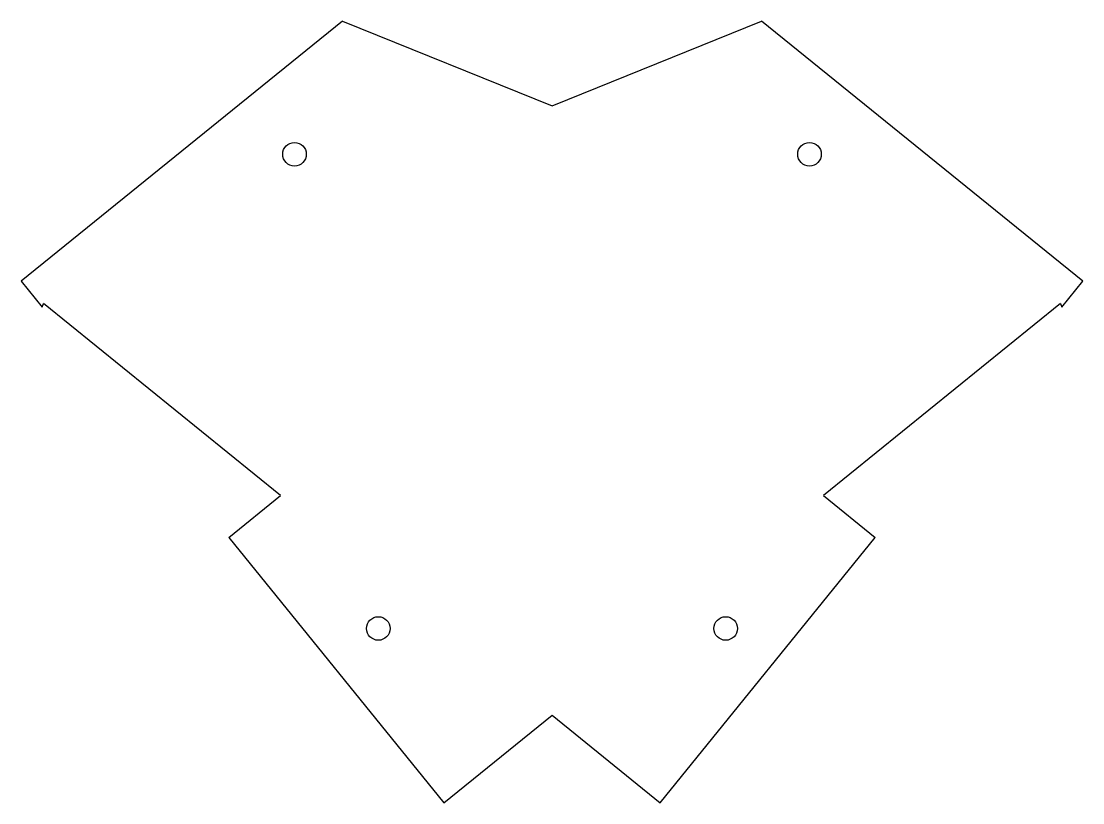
# Model space of a CAD drawing. Header units: millimetres. Extents: x 94.9 to 185, y -51 to 15.3.
import ezdxf

# ---------------------------------------------------------------- set-up
doc = ezdxf.new("R2010")
doc.units = ezdxf.units.MM

msp = doc.modelspace()

# ---------------------------------------------------------------- linework, layer by layer
for p, q in [((122.124, 15.341), (94.854, -6.742)), ((122.124, 15.341), (139.918, 8.152)), ((139.918, 8.152), (157.711, 15.341)), ((184.981, -6.742), (157.711, 15.341)), ((94.854, -6.742), (96.632, -8.939)), ((183.203, -8.939), (184.981, -6.742)), ((96.632, -8.939), (96.753, -8.641)), ((116.877, -24.937), (96.753, -8.641)), ((183.083, -8.641), (162.958, -24.937)), ((183.083, -8.641), (183.203, -8.939)), ((112.475, -28.502), (116.877, -24.937)), ((162.958, -24.937), (167.36, -28.502)), ((112.475, -28.502), (130.725, -51.039)), ((149.11, -51.039), (167.36, -28.502)), ((130.725, -51.039), (139.918, -43.595)), ((139.918, -43.595), (149.11, -51.039))]:
    msp.add_line(p, q)
for centre in [(118.055, 4.043), (161.78, 4.043), (125.171, -36.235), (154.664, -36.235)]:
    msp.add_circle(centre, 1)

doc.saveas('drawing.dxf')
